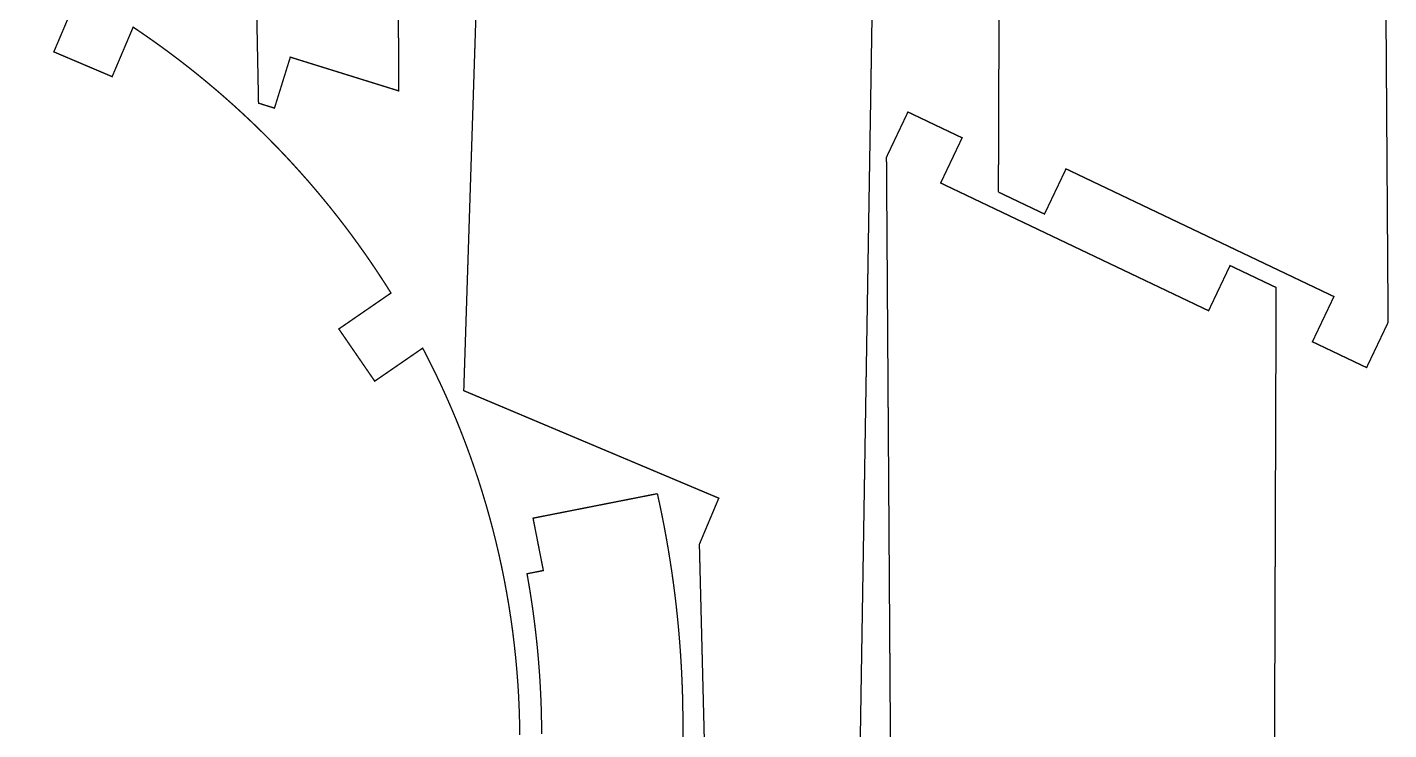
# Model space of a CAD drawing. Header units: metres. Extents: x 0 to 1595, y 0 to 995.
# Drawn here: x 1186.8 to 1595.1, y 210.8 to 421.4 of the extents above; entities that cross this region are included whole.
import ezdxf

# ---------------------------------------------------------------- set-up
doc = ezdxf.new("R2010")
doc.units = ezdxf.units.M

msp = doc.modelspace()

# ---------------------------------------------------------------- linework, layer by layer
for points in [[(1247.94, 812.963, 0.4, 0.4, 0), (1256.18, 398.649, 0.4, 0.4, 0), (1260.96, 397.164, 0.4, 0.4, 0), (1265.71, 412.442, 0.4, 0.4, 0), (1298.18, 402.344, 0.4, 0.4, 0), (1298.12, 445.844, 0.4, 0.4, 0)], [(1479.26, 713.718, 0.4, 0.4, 0), (1478.07, 371.994, 0.4, 0.4, 0), (1478.07, 371.994, 0.4, 0.4, 0), (1478.07, 371.994, 0, 0, 0), (1491.89, 365.41, 0, 0, 0), (1498.35, 378.95, 0, 0, 0), (1578.69, 340.664, 0, 0, 0), (1572.24, 327.124, 0, 0, 0), (1588.49, 319.381, 0, 0, 0), (1594.94, 332.921, 0, 0, 0), (1593.61, 527.406, 0, 0, 0)], [(1479.26, 713.718, 0, 0, 0), (1478.07, 371.994, 0, 0, 0), (1478.07, 371.994, 0, 0, 0), (1478.07, 371.994, 0.4, 0.4, 0), (1491.89, 365.41, 0.4, 0.4, 0), (1498.35, 378.95, 0.4, 0.4, 0), (1578.69, 340.664, 0.4, 0.4, 0), (1572.24, 327.124, 0.4, 0.4, 0), (1588.49, 319.381, 0.4, 0.4, 0), (1594.94, 332.921, 0.4, 0.4, 0), (1593.61, 527.406, 0.4, 0.4, 0)], [(1323.24, 482.671, 0.4, 0.4, 0), (1317.73, 312.461, 0.4, 0.4, 0), (1394.21, 280.236, 0.4, 0.4, 0), (1388.39, 266.412, 0.4, 0.4, 0), (1394.38, 29.5046, 0.4, 0.4, 0), (1394.38, 29.5046, 0.4, 0.4, 0), (1394.38, 29.5046, 0, 0, 0), (1398.99, 27.5632, 0, 0, 0), (1405.19, 42.3082, 0, 0, 0), (1433.76, 30.2724, 0, 0, 0), (1434.93, 102.082, 0, 0, 0), (1416.5, 109.847, 0, 0, 0), (1423.88, 127.356, 0, 0, 0), (1435.26, 122.559, 0, 0, 0), (1440.57, 449.515, 0, 0, 0)], [(1323.24, 482.671, 0, 0, 0), (1317.73, 312.461, 0, 0, 0), (1394.21, 280.236, 0, 0, 0), (1388.39, 266.412, 0, 0, 0), (1394.38, 29.5046, 0, 0, 0), (1394.38, 29.5046, 0, 0, 0), (1394.38, 29.5046, 0.4, 0.4, 0), (1398.99, 27.5632, 0.4, 0.4, 0), (1405.19, 42.3082, 0.4, 0.4, 0), (1433.76, 30.2724, 0.4, 0.4, 0), (1434.93, 102.082, 0.4, 0.4, 0), (1416.5, 109.847, 0.4, 0.4, 0), (1423.88, 127.356, 0.4, 0.4, 0), (1435.26, 122.559, 0.4, 0.4, 0), (1440.57, 449.515, 0.4, 0.4, 0)], [(1334.53, 209.243, 0.4, 0.4, 0), (1334.47, 213.151, 0.4, 0.4, 0), (1334.35, 217.056, 0.4, 0.4, 0), (1334.18, 220.954, 0.4, 0.4, 0), (1333.94, 224.847, 0.4, 0.4, 0), (1333.64, 228.733, 0.4, 0.4, 0), (1333.28, 232.611, 0.4, 0.4, 0), (1332.86, 236.482, 0.4, 0.4, 0), (1332.39, 240.343, 0.4, 0.4, 0), (1331.85, 244.196, 0.4, 0.4, 0), (1331.26, 248.039, 0.4, 0.4, 0), (1330.6, 251.869, 0.4, 0.4, 0), (1329.89, 255.69, 0.4, 0.4, 0), (1329.12, 259.499, 0.4, 0.4, 0), (1328.29, 263.293, 0.4, 0.4, 0), (1327.4, 267.075, 0.4, 0.4, 0), (1326.46, 270.843, 0.4, 0.4, 0), (1325.45, 274.597, 0.4, 0.4, 0), (1324.39, 278.335, 0.4, 0.4, 0), (1323.27, 282.056, 0.4, 0.4, 0), (1322.1, 285.76, 0.4, 0.4, 0), (1320.86, 289.447, 0.4, 0.4, 0), (1319.57, 293.117, 0.4, 0.4, 0), (1318.22, 296.767, 0.4, 0.4, 0), (1316.82, 300.397, 0.4, 0.4, 0), (1315.36, 304.008, 0.4, 0.4, 0), (1313.84, 307.597, 0.4, 0.4, 0), (1312.27, 311.165, 0.4, 0.4, 0), (1310.64, 314.711, 0.4, 0.4, 0), (1308.95, 318.235, 0.4, 0.4, 0), (1307.21, 321.733, 0.4, 0.4, 0), (1305.87, 324.344, 0.4, 0.4, 0), (1305.41, 325.21, 0.4, 0.4, 0), (1291.03, 315.31, 0.4, 0.4, 0), (1280.26, 330.96, 0.4, 0.4, 0), (1295.91, 341.733, 0.4, 0.4, 0), (1295.44, 342.478, 0.4, 0.4, 0), (1294.03, 344.697, 0.4, 0.4, 0), (1292.11, 347.633, 0.4, 0.4, 0), (1290.16, 350.542, 0.4, 0.4, 0), (1288.17, 353.422, 0.4, 0.4, 0), (1286.14, 356.275, 0.4, 0.4, 0), (1284.08, 359.1, 0.4, 0.4, 0), (1281.98, 361.894, 0.4, 0.4, 0), (1279.84, 364.661, 0.4, 0.4, 0), (1277.67, 367.397, 0.4, 0.4, 0), (1275.46, 370.104, 0.4, 0.4, 0), (1273.21, 372.781, 0.4, 0.4, 0), (1270.94, 375.426, 0.4, 0.4, 0), (1268.62, 378.043, 0.4, 0.4, 0), (1266.28, 380.626, 0.4, 0.4, 0), (1263.9, 383.179, 0.4, 0.4, 0), (1261.48, 385.7, 0.4, 0.4, 0), (1259.04, 388.189, 0.4, 0.4, 0), (1256.56, 390.644, 0.4, 0.4, 0), (1254.05, 393.068, 0.4, 0.4, 0), (1251.5, 395.458, 0.4, 0.4, 0), (1248.93, 397.815, 0.4, 0.4, 0), (1246.32, 400.139, 0.4, 0.4, 0), (1243.68, 402.428, 0.4, 0.4, 0), (1241.01, 404.682, 0.4, 0.4, 0), (1238.31, 406.901, 0.4, 0.4, 0), (1235.58, 409.086, 0.4, 0.4, 0), (1232.82, 411.235, 0.4, 0.4, 0), (1230.03, 413.349, 0.4, 0.4, 0), (1227.21, 415.425, 0.4, 0.4, 0), (1224.36, 417.465, 0.4, 0.4, 0), (1221.48, 419.469, 0.4, 0.4, 0), (1219.31, 420.95, 0.4, 0.4, 0), (1218.58, 421.436, 0.4, 0.4, 0), (1212.28, 406.601, 0.4, 0.4, 0), (1194.79, 414.025, 0.4, 0.4, 0), (1202.22, 431.514, 0.4, 0.4, 0)], [(1560.18, 1.65972, 0.4, 0.4, 0), (1561.36, 343.383, 0.4, 0.4, 0), (1547.54, 349.968, 0.4, 0.4, 0), (1541.1, 336.426, 0.4, 0.4, 0), (1460.75, 374.713, 0.4, 0.4, 0), (1467.19, 388.254, 0.4, 0.4, 0), (1450.94, 395.997, 0.4, 0.4, 0), (1444.5, 382.456, 0.4, 0.4, 0), (1445.82, 187.972, 0.4, 0.4, 0)], [(1383.44, 208.069, 0, 0, 0), (1383.46, 211.419, 0, 0, 0), (1383.45, 214.771, 0, 0, 0), (1383.41, 218.122, 0, 0, 0), (1383.33, 221.474, 0, 0, 0), (1383.21, 224.826, 0, 0, 0), (1383.06, 228.178, 0, 0, 0), (1382.87, 231.531, 0, 0, 0), (1382.65, 234.882, 0, 0, 0), (1382.39, 238.232, 0, 0, 0), (1382.1, 241.581, 0, 0, 0), (1381.77, 244.929, 0, 0, 0), (1381.41, 248.275, 0, 0, 0), (1381.01, 251.619, 0, 0, 0), (1380.57, 254.961, 0, 0, 0), (1380.1, 258.3, 0, 0, 0), (1379.59, 261.636, 0, 0, 0), (1379.05, 264.969, 0, 0, 0), (1378.47, 268.3, 0, 0, 0), (1377.86, 271.625, 0, 0, 0), (1377.21, 274.947, 0, 0, 0), (1376.52, 278.265, 0, 0, 0), (1375.98, 280.751, 0, 0, 0), (1375.8, 281.579, 0, 0, 0), (1375.8, 281.579, 0, 0, 0), (1375.8, 281.579, 0.4, 0.4, 0), (1338.51, 274.237, 0.4, 0.4, 0), (1341.6, 258.539, 0.4, 0.4, 0), (1336.7, 257.574, 0.4, 0.4, 0), (1336.81, 256.944, 0.4, 0.4, 0), (1337.14, 255.057, 0.4, 0.4, 0), (1337.57, 252.537, 0.4, 0.4, 0), (1337.96, 250.018, 0.4, 0.4, 0), (1338.34, 247.494, 0.4, 0.4, 0), (1338.68, 244.969, 0.4, 0.4, 0), (1339.01, 242.444, 0.4, 0.4, 0), (1339.31, 239.917, 0.4, 0.4, 0), (1339.59, 237.388, 0.4, 0.4, 0), (1339.85, 234.857, 0.4, 0.4, 0), (1340.08, 232.326, 0.4, 0.4, 0), (1340.28, 229.793, 0.4, 0.4, 0), (1340.47, 227.261, 0.4, 0.4, 0), (1340.63, 224.728, 0.4, 0.4, 0), (1340.76, 222.194, 0.4, 0.4, 0), (1340.88, 219.661, 0.4, 0.4, 0), (1340.97, 217.126, 0.4, 0.4, 0), (1341.03, 214.593, 0.4, 0.4, 0), (1341.07, 212.06, 0.4, 0.4, 0), (1341.09, 209.526, 0.4, 0.4, 0)], [(1383.44, 208.069, 0.4, 0.4, 0), (1383.46, 211.419, 0.4, 0.4, 0), (1383.45, 214.771, 0.4, 0.4, 0), (1383.41, 218.122, 0.4, 0.4, 0), (1383.33, 221.474, 0.4, 0.4, 0), (1383.21, 224.826, 0.4, 0.4, 0), (1383.06, 228.178, 0.4, 0.4, 0), (1382.87, 231.531, 0.4, 0.4, 0), (1382.65, 234.882, 0.4, 0.4, 0), (1382.39, 238.232, 0.4, 0.4, 0), (1382.1, 241.581, 0.4, 0.4, 0), (1381.77, 244.929, 0.4, 0.4, 0), (1381.41, 248.275, 0.4, 0.4, 0), (1381.01, 251.619, 0.4, 0.4, 0), (1380.57, 254.961, 0.4, 0.4, 0), (1380.1, 258.3, 0.4, 0.4, 0), (1379.59, 261.636, 0.4, 0.4, 0), (1379.05, 264.969, 0.4, 0.4, 0), (1378.47, 268.3, 0.4, 0.4, 0), (1377.86, 271.625, 0.4, 0.4, 0), (1377.21, 274.947, 0.4, 0.4, 0), (1376.52, 278.265, 0.4, 0.4, 0), (1375.98, 280.751, 0.4, 0.4, 0), (1375.8, 281.579, 0.4, 0.4, 0), (1375.8, 281.579, 0.4, 0.4, 0), (1375.8, 281.579, 0, 0, 0), (1338.51, 274.237, 0, 0, 0), (1341.6, 258.539, 0, 0, 0), (1336.7, 257.574, 0, 0, 0), (1336.81, 256.944, 0, 0, 0), (1337.14, 255.057, 0, 0, 0), (1337.57, 252.537, 0, 0, 0), (1337.96, 250.018, 0, 0, 0), (1338.34, 247.494, 0, 0, 0), (1338.68, 244.969, 0, 0, 0), (1339.01, 242.444, 0, 0, 0), (1339.31, 239.917, 0, 0, 0), (1339.59, 237.388, 0, 0, 0), (1339.85, 234.857, 0, 0, 0), (1340.08, 232.326, 0, 0, 0), (1340.28, 229.793, 0, 0, 0), (1340.47, 227.261, 0, 0, 0), (1340.63, 224.728, 0, 0, 0), (1340.76, 222.194, 0, 0, 0), (1340.88, 219.661, 0, 0, 0), (1340.97, 217.126, 0, 0, 0), (1341.03, 214.593, 0, 0, 0), (1341.07, 212.06, 0, 0, 0), (1341.09, 209.526, 0, 0, 0)]]:
    msp.add_lwpolyline(points, format="xyseb")

doc.saveas('drawing.dxf')
